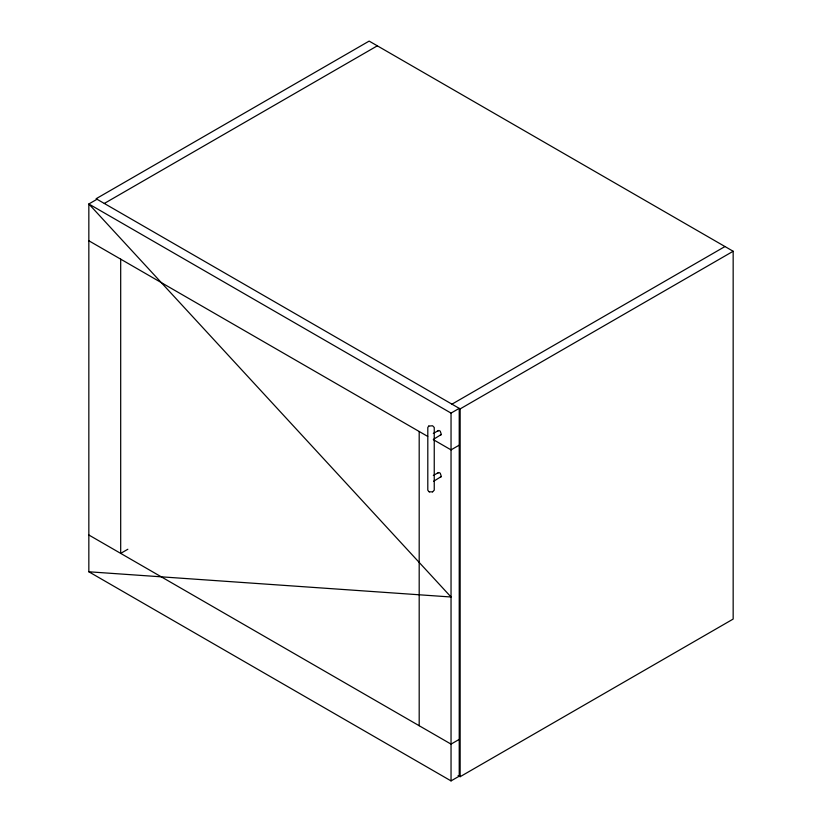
<?xml version="1.0" encoding="UTF-8"?>
<svg xmlns="http://www.w3.org/2000/svg" width="822" height="822" viewBox="0 0 822 822"><rect width="100%" height="100%" fill="white"/><g stroke="black" fill="none" stroke-linecap="round" stroke-linejoin="round"><path stroke-width="1.23" d="M437.91 431.118L438.835 430.44L440.222 431.139L441.363 434.468L433.636 439.225M437.91 473.153L438.835 472.475L440.222 473.174L441.363 476.503L433.636 481.26M428.776 426.073L427.81 427.44L427.8 490.159L428.776 491.546M97.027 199.253L88.838 203.979L88.838 571.783L451.042 780.9L459.231 776.173L459.231 408.37L451.042 413.096L88.838 203.979L451.042 596.998L88.838 571.783M104.312 203.455L377.329 45.827M127.852 549.25L120.69 553.391L120.69 259.146M451.956 404.167L724.973 246.538M733.162 251.265L369.14 41.1L96.112 198.729L460.145 408.894L733.162 251.265L733.162 619.069L460.145 776.698L458.101 775.516M433.317 433.471L438.434 430.512M459.231 445.154L451.042 449.881L433.266 439.616M433.317 475.506L438.434 472.547M459.231 739.389L451.042 744.116L88.838 534.999M428.786 426.063L432.588 425.775L434.242 427.461L434.242 490.159L432.598 491.844M432.588 491.854L429.454 491.854M440.839 435.074L440.294 435.126M440.839 477.109L440.294 477.161M428.786 491.556L429.444 491.844M88.838 240.764L427.707 436.41M460.145 408.894L460.145 776.698M451.042 413.096L451.042 780.9M419.189 431.488L419.189 725.734"/></g></svg>
